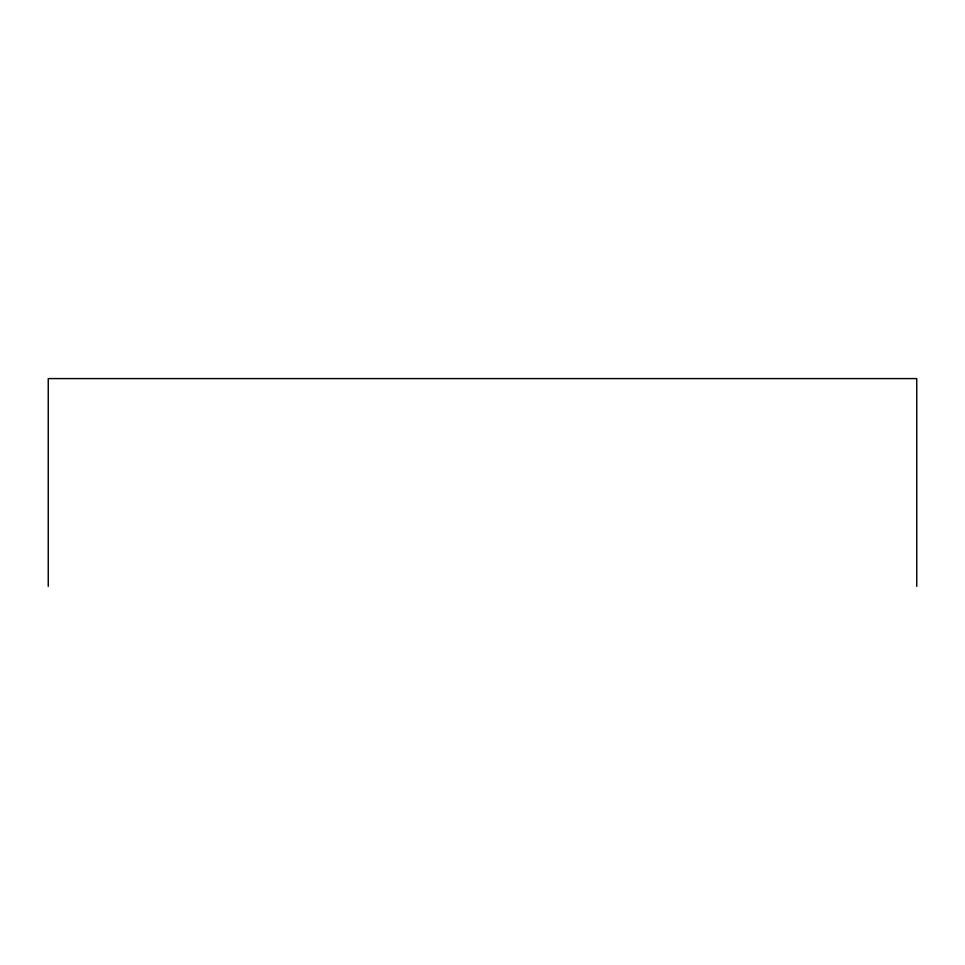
<?xml version="1.0" encoding="UTF-8"?>
<svg xmlns="http://www.w3.org/2000/svg" width="965" height="965" viewBox="0 0 965 965"><rect width="100%" height="100%" fill="white"/><g stroke="black" fill="none" stroke-linecap="round" stroke-linejoin="round"><path stroke-width="1.45" d="M916.75 586.418L916.75 378.582L48.25 378.582L48.25 586.418"/></g></svg>
